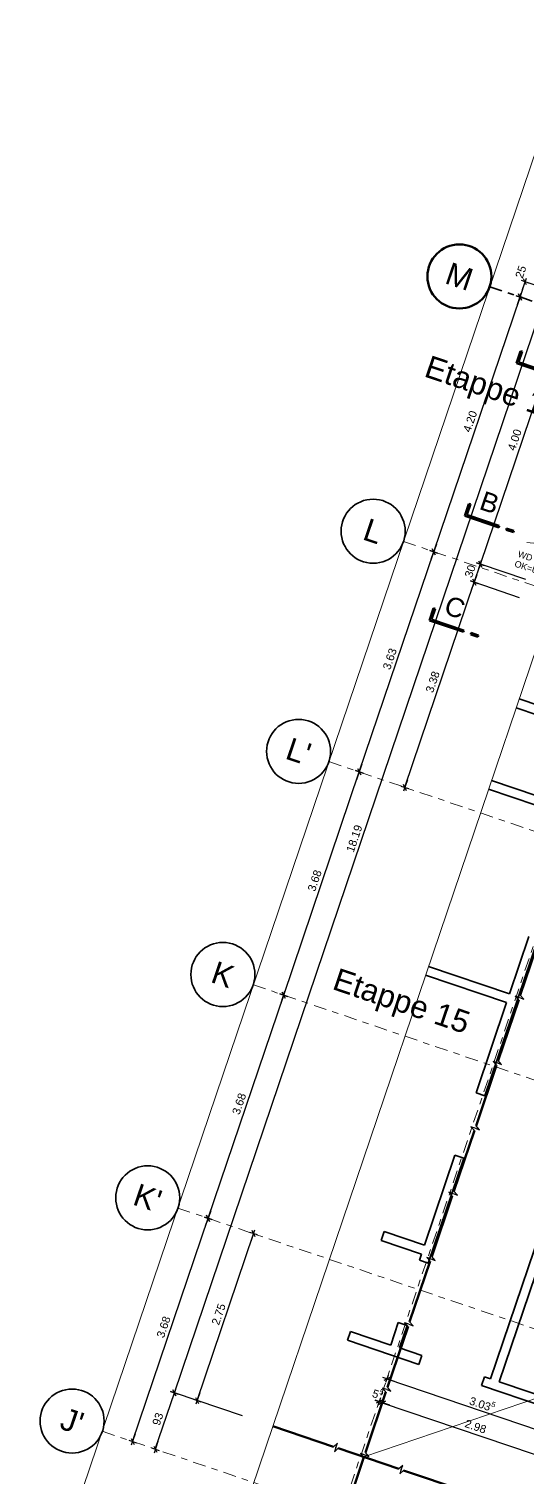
# Model space of a CAD drawing. Header units: metres. Extents: x 2661608 to 2661648.6, y 1209464.3 to 1209501.1.
# Drawn here: x 2661607.96 to 2661615.74, y 1209477.8 to 1209500.42 of the extents above; entities that cross this region are included whole.
import ezdxf

# ---------------------------------------------------------------- set-up
doc = ezdxf.new("R2010")
doc.units = ezdxf.units.M
doc.header["$PDMODE"] = 65
doc.linetypes.add('AUSGEZOGEN', pattern=[0])
doc.linetypes.add('PHANTOM2_S8', pattern=[0.3, 0.2, -0.05, 0, -0.05])
for name, color, linetype, lineweight in [('TB_639', 7, 'AUSGEZOGEN', 25), ('TB_641', 7, 'AUSGEZOGEN', 25), ('TB_643', 7, 'AUSGEZOGEN', 25), ('TB_649', 7, 'AUSGEZOGEN', 25), ('TB_650', 7, 'AUSGEZOGEN', 25), ('TB_651', 7, 'AUSGEZOGEN', 25)]:
    doc.layers.add(name, color=color, linetype=linetype, lineweight=lineweight)
doc.styles.add('ARIAL', font='arial.ttf')
doc.styles.add('MtXpl_Arial', font='arial.ttf')
doc.dimstyles.new('DIMSTYLE_3', dxfattribs={"dimtxt": 0.125, "dimasz": 0.125, "dimexe": 0, "dimexo": 0, "dimgap": 0.0625, "dimtad": 2, "dimdec": 3, "dimrnd": 0.005, "dimzin": 4, "dimdsep": 46, "dimtxsty": 'ARIAL', "dimblk1": 'ALL_ML_STRICH', "dimblk2": 'ALL_ML_STRICH', "dimsah": 1, "dimcen": 0, "dimclrd": 7, "dimclre": 7, "dimclrt": 7, "dimazin": 3, "dimtfac": 1, "dimtdec": 0, "dimtix": 1, "dimtmove": 2, "dimatfit": 3, "dimfxl": 0, "dimlwd": 0, "dimlwe": 25})
doc.dimstyles.new('DIMSTYLE_5', dxfattribs={"dimtxt": 0.125, "dimasz": 0.125, "dimexe": 0, "dimexo": 0, "dimgap": 0.0625, "dimtad": 2, "dimdec": 1, "dimlfac": 100, "dimrnd": 0.5, "dimzin": 4, "dimdsep": 46, "dimtxsty": 'ARIAL', "dimblk1": 'ALL_ML_STRICH', "dimblk2": 'ALL_ML_STRICH', "dimsah": 1, "dimcen": 0, "dimclrd": 7, "dimclre": 7, "dimclrt": 7, "dimazin": 3, "dimtfac": 1, "dimtdec": 0, "dimtix": 1, "dimtmove": 2, "dimatfit": 3, "dimfxl": 0, "dimtvp": 1.2, "dimlwd": 0, "dimlwe": 25})
doc.dimstyles.new('DIMSTYLE_7', dxfattribs={"dimtxt": 0.125, "dimasz": 0.125, "dimexe": 0, "dimexo": 0, "dimgap": 0.0625, "dimtad": 2, "dimrnd": 0.005, "dimzin": 4, "dimdsep": 46, "dimtxsty": 'ARIAL', "dimblk1": 'ALL_ML_STRICH', "dimblk2": 'ALL_ML_STRICH', "dimsah": 1, "dimcen": 0, "dimclrd": 7, "dimclre": 7, "dimclrt": 7, "dimazin": 3, "dimtfac": 1, "dimtdec": 0, "dimtix": 1, "dimtmove": 2, "dimatfit": 3, "dimfxl": 0, "dimlwd": 0, "dimlwe": 25})
doc.dimstyles.new('DIMSTYLE_9', dxfattribs={"dimtxt": 0.125, "dimasz": 0.125, "dimexe": 0, "dimexo": 0, "dimgap": 0.0625, "dimtad": 2, "dimdec": 1, "dimlfac": 100, "dimrnd": 0.5, "dimzin": 4, "dimdsep": 46, "dimtxsty": 'ARIAL', "dimblk1": 'ALL_ML_STRICH', "dimblk2": 'ALL_ML_STRICH', "dimsah": 1, "dimcen": 0, "dimclrd": 7, "dimclre": 7, "dimclrt": 7, "dimazin": 3, "dimtfac": 1, "dimtdec": 0, "dimtix": 1, "dimtmove": 2, "dimatfit": 3, "dimfxl": 0, "dimlwd": 0, "dimlwe": 25})

# ---------------------------------------------------------------- blocks, each defined once
blk = doc.blocks.new('ALL_ML_STRICH')
at = {"color": 0, "linetype": 'ByBlock', "lineweight": -2}
for p, q in [((-1, 0), (0.5, 0)), ((-0.3, -0.3), (0.3, 0.3)), ((0, -0.5), (0, 0.5))]:
    blk.add_line(p, q, dxfattribs=at)
blk = doc.blocks.new('*D23')
at = {"layer": 'DEFPOINTS', "color": 7, "linetype": 'AUSGEZOGEN', "lineweight": 25, "transparency": 16777216}
for p in [(2661617.072, 1209480.276), (2661613.609, 1209479.506), (2661613.551, 1209479.335)]:
    blk.add_point(p, dxfattribs=at)
at = {"layer": 'TB_649', "color": 7, "linetype": 'AUSGEZOGEN', "lineweight": -2, "transparency": 16777216}
for p, q in [((2661613.551, 1209479.335), (2661613.551, 1209479.335)), ((2661613.551, 1209479.335), (2661616.424, 1209478.363)), ((2661616.424, 1209478.363), (2661616.424, 1209478.363))]:
    blk.add_line(p, q, dxfattribs=at)
at = {"layer": 'TB_649', "color": 7, "linetype": 'AUSGEZOGEN', "lineweight": 25, "transparency": 16777216, "xscale": 0.125, "yscale": 0.125, "zscale": 0.125}
for p, rotation in [((2661613.551, 1209479.335), 161.2952432383827), ((2661616.424, 1209478.363), 341.2952432383828)]:
    blk.add_blockref('ALL_ML_STRICH', p, dxfattribs=dict(at, rotation=rotation))
at = {"layer": 'TB_649', "color": 7, "linetype": 'AUSGEZOGEN', "lineweight": 25, "transparency": 16777216, "insert": (2661615.045, 1209478.951), "char_height": 0.125, "width": 0.625, "attachment_point": 5, "rotation": 341.2952, "style": 'ARIAL'}
blk.add_mtext('\\A1;{\\A1;{3.03\\H0.082500;\\S5^ ;}}', dxfattribs=at)
blk = doc.blocks.new('*D102')
at = {"layer": 'DEFPOINTS', "color": 7, "linetype": 'AUSGEZOGEN', "lineweight": 25, "transparency": 16777216}
for p in [(2661610.916, 1209481.79), (2661609.581, 1209478.357), (2661610.142, 1209478.167)]:
    blk.add_point(p, dxfattribs=at)
at = {"layer": 'TB_649', "color": 7, "linetype": 'AUSGEZOGEN', "lineweight": -2, "transparency": 16777216}
for p, q in [((2661609.581, 1209478.357), (2661610.761, 1209481.842)), ((2661610.761, 1209481.842), (2661610.761, 1209481.842)), ((2661609.581, 1209478.357), (2661609.581, 1209478.357))]:
    blk.add_line(p, q, dxfattribs=at)
at = {"layer": 'TB_649', "color": 7, "linetype": 'AUSGEZOGEN', "lineweight": 25, "transparency": 16777216, "xscale": 0.125, "yscale": 0.125, "zscale": 0.125}
for p, rotation in [((2661610.761, 1209481.842), 71.29524323660247), ((2661609.581, 1209478.357), 251.2952432366025)]:
    blk.add_blockref('ALL_ML_STRICH', p, dxfattribs=dict(at, rotation=rotation))
at = {"layer": 'TB_649', "color": 7, "linetype": 'AUSGEZOGEN', "lineweight": 25, "transparency": 16777216, "insert": (2661610.065, 1209480.145), "char_height": 0.125, "width": 0.5, "attachment_point": 5, "rotation": 71.2952, "style": 'ARIAL'}
blk.add_mtext('\\A1;{\\A1;{3.68\\H0.082500;\\S^ ;}}', dxfattribs=at)
blk = doc.blocks.new('*D103')
at = {"layer": 'DEFPOINTS', "color": 7, "linetype": 'AUSGEZOGEN', "lineweight": 25, "transparency": 16777216}
for p in [(2661611.972, 1209485.317), (2661610.761, 1209481.842), (2661610.916, 1209481.79)]:
    blk.add_point(p, dxfattribs=at)
at = {"layer": 'TB_649', "color": 7, "linetype": 'AUSGEZOGEN', "lineweight": -2, "transparency": 16777216}
for p, q in [((2661610.761, 1209481.842), (2661611.941, 1209485.328)), ((2661611.941, 1209485.328), (2661611.941, 1209485.328)), ((2661610.761, 1209481.842), (2661610.761, 1209481.842))]:
    blk.add_line(p, q, dxfattribs=at)
at = {"layer": 'TB_649', "color": 7, "linetype": 'AUSGEZOGEN', "lineweight": 25, "transparency": 16777216, "xscale": 0.125, "yscale": 0.125, "zscale": 0.125}
for p, rotation in [((2661611.941, 1209485.328), 71.29524323660247), ((2661610.761, 1209481.842), 251.2952432366025)]:
    blk.add_blockref('ALL_ML_STRICH', p, dxfattribs=dict(at, rotation=rotation))
at = {"layer": 'TB_649', "color": 7, "linetype": 'AUSGEZOGEN', "lineweight": 25, "transparency": 16777216, "insert": (2661611.245, 1209483.63), "char_height": 0.125, "width": 0.5, "attachment_point": 5, "rotation": 71.2952, "style": 'ARIAL'}
blk.add_mtext('\\A1;{\\A1;{3.68\\H0.082500;\\S^ ;}}', dxfattribs=at)
blk = doc.blocks.new('*D104')
at = {"layer": 'DEFPOINTS', "color": 7, "linetype": 'AUSGEZOGEN', "lineweight": 25, "transparency": 16777216}
for p in [(2661613.082, 1209488.827), (2661611.941, 1209485.328), (2661611.972, 1209485.317)]:
    blk.add_point(p, dxfattribs=at)
at = {"layer": 'TB_649', "color": 7, "linetype": 'AUSGEZOGEN', "lineweight": -2, "transparency": 16777216}
for p, q in [((2661611.941, 1209485.328), (2661613.121, 1209488.814)), ((2661613.121, 1209488.814), (2661613.121, 1209488.814)), ((2661611.941, 1209485.328), (2661611.941, 1209485.328))]:
    blk.add_line(p, q, dxfattribs=at)
at = {"layer": 'TB_649', "color": 7, "linetype": 'AUSGEZOGEN', "lineweight": 25, "transparency": 16777216, "xscale": 0.125, "yscale": 0.125, "zscale": 0.125}
for p, rotation in [((2661613.121, 1209488.814), 71.29524323660247), ((2661611.941, 1209485.328), 251.2952432366025)]:
    blk.add_blockref('ALL_ML_STRICH', p, dxfattribs=dict(at, rotation=rotation))
at = {"layer": 'TB_649', "color": 7, "linetype": 'AUSGEZOGEN', "lineweight": 25, "transparency": 16777216, "insert": (2661612.425, 1209487.116), "char_height": 0.125, "width": 0.5, "attachment_point": 5, "rotation": 71.2952, "style": 'ARIAL'}
blk.add_mtext('\\A1;{\\A1;{3.68\\H0.082500;\\S^ ;}}', dxfattribs=at)
blk = doc.blocks.new('*D105')
at = {"layer": 'DEFPOINTS', "color": 7, "linetype": 'AUSGEZOGEN', "lineweight": 25, "transparency": 16777216}
for p in [(2661614.52, 1209492.173), (2661613.082, 1209488.827), (2661613.121, 1209488.814)]:
    blk.add_point(p, dxfattribs=at)
at = {"layer": 'TB_649', "color": 7, "linetype": 'AUSGEZOGEN', "lineweight": -2, "transparency": 16777216}
for p, q in [((2661613.121, 1209488.814), (2661614.285, 1209492.252)), ((2661614.285, 1209492.252), (2661614.285, 1209492.252)), ((2661613.121, 1209488.814), (2661613.121, 1209488.814))]:
    blk.add_line(p, q, dxfattribs=at)
at = {"layer": 'TB_649', "color": 7, "linetype": 'AUSGEZOGEN', "lineweight": 25, "transparency": 16777216, "xscale": 0.125, "yscale": 0.125, "zscale": 0.125}
for p, rotation in [((2661614.285, 1209492.252), 71.29524323660247), ((2661613.121, 1209488.814), 251.2952432366025)]:
    blk.add_blockref('ALL_ML_STRICH', p, dxfattribs=dict(at, rotation=rotation))
at = {"layer": 'TB_649', "color": 7, "linetype": 'AUSGEZOGEN', "lineweight": 25, "transparency": 16777216, "insert": (2661613.598, 1209490.578), "char_height": 0.125, "width": 0.5, "attachment_point": 5, "rotation": 71.2952, "style": 'ARIAL'}
blk.add_mtext('\\A1;{\\A1;{3.63\\H0.082500;\\S^ ;}}', dxfattribs=at)
blk = doc.blocks.new('*D106')
at = {"layer": 'DEFPOINTS', "color": 7, "linetype": 'AUSGEZOGEN', "lineweight": 25, "transparency": 16777216}
for p in [(2661617.112, 1209495.729), (2661614.285, 1209492.252), (2661614.52, 1209492.173)]:
    blk.add_point(p, dxfattribs=at)
at = {"layer": 'TB_649', "color": 7, "linetype": 'AUSGEZOGEN', "lineweight": -2, "transparency": 16777216}
for p, q in [((2661614.285, 1209492.252), (2661615.632, 1209496.23)), ((2661615.632, 1209496.23), (2661615.632, 1209496.23)), ((2661614.285, 1209492.252), (2661614.285, 1209492.252))]:
    blk.add_line(p, q, dxfattribs=at)
at = {"layer": 'TB_649', "color": 7, "linetype": 'AUSGEZOGEN', "lineweight": 25, "transparency": 16777216, "xscale": 0.125, "yscale": 0.125, "zscale": 0.125}
for p, rotation in [((2661615.632, 1209496.23), 71.29524323660247), ((2661614.285, 1209492.252), 251.2952432366025)]:
    blk.add_blockref('ALL_ML_STRICH', p, dxfattribs=dict(at, rotation=rotation))
at = {"layer": 'TB_649', "color": 7, "linetype": 'AUSGEZOGEN', "lineweight": 25, "transparency": 16777216, "insert": (2661614.853, 1209494.287), "char_height": 0.125, "width": 0.5, "attachment_point": 5, "rotation": 71.2952, "style": 'ARIAL'}
blk.add_mtext('\\A1;{\\A1;{4.20\\H0.082500;\\S^ ;}}', dxfattribs=at)
blk = doc.blocks.new('*D107')
at = {"layer": 'DEFPOINTS', "color": 7, "linetype": 'AUSGEZOGEN', "lineweight": 25, "transparency": 16777216}
for p in [(2661615.632, 1209496.23), (2661617.607, 1209495.826), (2661617.112, 1209495.729)]:
    blk.add_point(p, dxfattribs=at)
at = {"layer": 'TB_649', "color": 7, "linetype": 'AUSGEZOGEN', "lineweight": -2, "transparency": 16777216}
for p, q in [((2661615.632, 1209496.23), (2661615.712, 1209496.467)), ((2661617.133, 1209495.986), (2661615.712, 1209496.467)), ((2661615.632, 1209496.23), (2661615.632, 1209496.23))]:
    blk.add_line(p, q, dxfattribs=at)
at = {"layer": 'TB_649', "color": 7, "linetype": 'AUSGEZOGEN', "lineweight": 25, "transparency": 16777216, "xscale": 0.125, "yscale": 0.125, "zscale": 0.125}
for p, rotation in [((2661615.712, 1209496.467), 71.29524323660247), ((2661615.632, 1209496.23), 251.2952432366025)]:
    blk.add_blockref('ALL_ML_STRICH', p, dxfattribs=dict(at, rotation=rotation))
at = {"layer": 'TB_649', "color": 7, "linetype": 'AUSGEZOGEN', "lineweight": 25, "transparency": 16777216, "insert": (2661615.644, 1209496.622), "char_height": 0.125, "width": 0.5, "attachment_point": 5, "rotation": 71.2952, "style": 'ARIAL'}
blk.add_mtext('\\A1;{\\A1;{25\\H0.082500;\\S^ ;}}', dxfattribs=at)
blk = doc.blocks.new('*D108')
at = {"layer": 'DEFPOINTS', "color": 7, "linetype": 'AUSGEZOGEN', "lineweight": 25, "transparency": 16777216}
for p in [(2661611.773, 1209478.596), (2661609.936, 1209478.236), (2661610.975, 1209477.885)]:
    blk.add_point(p, dxfattribs=at)
at = {"layer": 'TB_649', "color": 7, "linetype": 'AUSGEZOGEN', "lineweight": -2, "transparency": 16777216}
for p, q in [((2661609.936, 1209478.236), (2661610.234, 1209479.117)), ((2661611.3, 1209478.757), (2661610.234, 1209479.117)), ((2661609.936, 1209478.236), (2661609.936, 1209478.236))]:
    blk.add_line(p, q, dxfattribs=at)
at = {"layer": 'TB_649', "color": 7, "linetype": 'AUSGEZOGEN', "lineweight": 25, "transparency": 16777216, "xscale": 0.125, "yscale": 0.125, "zscale": 0.125}
for p, rotation in [((2661610.234, 1209479.117), 71.29524324225345), ((2661609.936, 1209478.236), 251.2952432422534)]:
    blk.add_blockref('ALL_ML_STRICH', p, dxfattribs=dict(at, rotation=rotation))
at = {"layer": 'TB_649', "color": 7, "linetype": 'AUSGEZOGEN', "lineweight": 25, "transparency": 16777216, "insert": (2661609.975, 1209478.708), "char_height": 0.125, "width": 0.5, "attachment_point": 5, "rotation": 71.2952, "style": 'ARIAL'}
blk.add_mtext('\\A1;{\\A1;{93\\H0.082500;\\S^ ;}}', dxfattribs=at)
blk = doc.blocks.new('*D109')
at = {"layer": 'DEFPOINTS', "color": 7, "linetype": 'AUSGEZOGEN', "lineweight": 25, "transparency": 16777216}
for p in [(2661617.607, 1209495.826), (2661610.234, 1209479.117), (2661611.773, 1209478.596)]:
    blk.add_point(p, dxfattribs=at)
at = {"layer": 'TB_649', "color": 7, "linetype": 'AUSGEZOGEN', "lineweight": -2, "transparency": 16777216}
for p, q in [((2661610.234, 1209479.117), (2661616.068, 1209496.347)), ((2661616.068, 1209496.347), (2661616.068, 1209496.347)), ((2661611.3, 1209478.757), (2661610.234, 1209479.117))]:
    blk.add_line(p, q, dxfattribs=at)
at = {"layer": 'TB_649', "color": 7, "linetype": 'AUSGEZOGEN', "lineweight": 25, "transparency": 16777216, "xscale": 0.125, "yscale": 0.125, "zscale": 0.125}
for p, rotation in [((2661616.068, 1209496.347), 71.29524324225345), ((2661610.234, 1209479.117), 251.2952432422534)]:
    blk.add_blockref('ALL_ML_STRICH', p, dxfattribs=dict(at, rotation=rotation))
at = {"layer": 'TB_649', "color": 7, "linetype": 'AUSGEZOGEN', "lineweight": 25, "transparency": 16777216, "insert": (2661613.044, 1209487.773), "char_height": 0.125, "width": 0.625, "attachment_point": 5, "rotation": 71.2952, "style": 'ARIAL'}
blk.add_mtext('\\A1;{\\A1;{18.19\\H0.082500;\\S^ ;}}', dxfattribs=at)
blk = doc.blocks.new('*D110')
at = {"layer": 'DEFPOINTS', "color": 7, "linetype": 'AUSGEZOGEN', "lineweight": 25, "transparency": 16777216}
for p in [(2661616.1, 1209491.374), (2661613.82, 1209488.577), (2661613.832, 1209488.573)]:
    blk.add_point(p, dxfattribs=at)
at = {"layer": 'TB_649', "color": 7, "linetype": 'AUSGEZOGEN', "lineweight": -2, "transparency": 16777216}
for p, q in [((2661613.832, 1209488.573), (2661614.916, 1209491.775)), ((2661615.626, 1209491.534), (2661614.916, 1209491.775)), ((2661613.832, 1209488.573), (2661613.832, 1209488.573))]:
    blk.add_line(p, q, dxfattribs=at)
at = {"layer": 'TB_649', "color": 7, "linetype": 'AUSGEZOGEN', "lineweight": 25, "transparency": 16777216, "xscale": 0.125, "yscale": 0.125, "zscale": 0.125}
for p, rotation in [((2661614.916, 1209491.775), 71.29524323813092), ((2661613.832, 1209488.573), 251.2952432381309)]:
    blk.add_blockref('ALL_ML_STRICH', p, dxfattribs=dict(at, rotation=rotation))
at = {"layer": 'TB_649', "color": 7, "linetype": 'AUSGEZOGEN', "lineweight": 25, "transparency": 16777216, "insert": (2661614.268, 1209490.219), "char_height": 0.125, "width": 0.5, "attachment_point": 5, "rotation": 71.2952, "style": 'ARIAL'}
blk.add_mtext('\\A1;{\\A1;{3.38\\H0.082500;\\S^ ;}}', dxfattribs=at)
blk = doc.blocks.new('*D111')
at = {"layer": 'DEFPOINTS', "color": 7, "linetype": 'AUSGEZOGEN', "lineweight": 25, "transparency": 16777216}
for p in [(2661614.916, 1209491.775), (2661616.196, 1209491.658), (2661616.1, 1209491.374)]:
    blk.add_point(p, dxfattribs=at)
at = {"layer": 'TB_649', "color": 7, "linetype": 'AUSGEZOGEN', "lineweight": -2, "transparency": 16777216}
for p, q in [((2661614.916, 1209491.775), (2661615.012, 1209492.059)), ((2661615.722, 1209491.818), (2661615.012, 1209492.059)), ((2661615.626, 1209491.534), (2661614.916, 1209491.775))]:
    blk.add_line(p, q, dxfattribs=at)
at = {"layer": 'TB_649', "color": 7, "linetype": 'AUSGEZOGEN', "lineweight": 25, "transparency": 16777216, "xscale": 0.125, "yscale": 0.125, "zscale": 0.125}
for p, rotation in [((2661615.012, 1209492.059), 71.29524323813092), ((2661614.916, 1209491.775), 251.2952432381309)]:
    blk.add_blockref('ALL_ML_STRICH', p, dxfattribs=dict(at, rotation=rotation))
at = {"layer": 'TB_649', "color": 7, "linetype": 'AUSGEZOGEN', "lineweight": 25, "transparency": 16777216, "insert": (2661614.853, 1209491.948), "char_height": 0.125, "width": 0.5, "attachment_point": 5, "rotation": 71.2952, "style": 'ARIAL'}
blk.add_mtext('\\A1;{\\A1;{30\\H0.082500;\\S^ ;}}', dxfattribs=at)
blk = doc.blocks.new('*D112')
at = {"layer": 'DEFPOINTS', "color": 7, "linetype": 'AUSGEZOGEN', "lineweight": 25, "transparency": 16777216}
for p in [(2661617.479, 1209495.447), (2661615.012, 1209492.059), (2661616.196, 1209491.658)]:
    blk.add_point(p, dxfattribs=at)
at = {"layer": 'TB_649', "color": 7, "linetype": 'AUSGEZOGEN', "lineweight": -2, "transparency": 16777216}
for p, q in [((2661615.012, 1209492.059), (2661616.295, 1209495.848)), ((2661617.005, 1209495.607), (2661616.295, 1209495.848)), ((2661615.722, 1209491.818), (2661615.012, 1209492.059))]:
    blk.add_line(p, q, dxfattribs=at)
at = {"layer": 'TB_649', "color": 7, "linetype": 'AUSGEZOGEN', "lineweight": 25, "transparency": 16777216, "xscale": 0.125, "yscale": 0.125, "zscale": 0.125}
for p, rotation in [((2661616.295, 1209495.848), 71.29524323813092), ((2661615.012, 1209492.059), 251.2952432381309)]:
    blk.add_blockref('ALL_ML_STRICH', p, dxfattribs=dict(at, rotation=rotation))
at = {"layer": 'TB_649', "color": 7, "linetype": 'AUSGEZOGEN', "lineweight": 25, "transparency": 16777216, "insert": (2661615.548, 1209493.999), "char_height": 0.125, "width": 0.5, "attachment_point": 5, "rotation": 71.2952, "style": 'ARIAL'}
blk.add_mtext('\\A1;{\\A1;{4.00\\H0.082500;\\S^ ;}}', dxfattribs=at)
blk = doc.blocks.new('*D114')
at = {"layer": 'DEFPOINTS', "color": 7, "linetype": 'AUSGEZOGEN', "lineweight": 25, "transparency": 16777216}
for p in [(2661611.979, 1209481.43), (2661610.589, 1209478.997), (2661612.247, 1209478.436)]:
    blk.add_point(p, dxfattribs=at)
at = {"layer": 'TB_649', "color": 7, "linetype": 'AUSGEZOGEN', "lineweight": -2, "transparency": 16777216}
for p, q in [((2661610.589, 1209478.997), (2661611.471, 1209481.602)), ((2661611.471, 1209481.602), (2661611.471, 1209481.602)), ((2661610.589, 1209478.997), (2661610.589, 1209478.997))]:
    blk.add_line(p, q, dxfattribs=at)
at = {"layer": 'TB_649', "color": 7, "linetype": 'AUSGEZOGEN', "lineweight": 25, "transparency": 16777216, "xscale": 0.125, "yscale": 0.125, "zscale": 0.125}
for p, rotation in [((2661611.471, 1209481.602), 71.29524323469141), ((2661610.589, 1209478.997), 251.2952432346915)]:
    blk.add_blockref('ALL_ML_STRICH', p, dxfattribs=dict(at, rotation=rotation))
at = {"layer": 'TB_649', "color": 7, "linetype": 'AUSGEZOGEN', "lineweight": 25, "transparency": 16777216, "insert": (2661610.925, 1209480.344), "char_height": 0.125, "width": 0.5, "attachment_point": 5, "rotation": 71.2952, "style": 'ARIAL'}
blk.add_mtext('\\A1;{\\A1;{2.75\\H0.082500;\\S^ ;}}', dxfattribs=at)
blk = doc.blocks.new('*D125')
at = {"layer": 'DEFPOINTS', "color": 7, "linetype": 'AUSGEZOGEN', "lineweight": 25, "transparency": 16777216}
for p in [(2661613.591, 1209479.454), (2661613.642, 1209479.437), (2661613.431, 1209478.98)]:
    blk.add_point(p, dxfattribs=at)
at = {"layer": 'TB_649', "color": 7, "linetype": 'AUSGEZOGEN', "lineweight": -2, "transparency": 16777216}
for p, q in [((2661613.431, 1209478.98), (2661613.431, 1209478.98)), ((2661613.431, 1209478.98), (2661613.481, 1209478.963)), ((2661613.481, 1209478.963), (2661613.481, 1209478.963))]:
    blk.add_line(p, q, dxfattribs=at)
at = {"layer": 'TB_649', "color": 7, "linetype": 'AUSGEZOGEN', "lineweight": 25, "transparency": 16777216, "xscale": 0.125, "yscale": 0.125, "zscale": 0.125}
for p, rotation in [((2661613.481, 1209478.963), 341.2952431311741), ((2661613.431, 1209478.98), 161.2952431311741)]:
    blk.add_blockref('ALL_ML_STRICH', p, dxfattribs=dict(at, rotation=rotation))
at = {"layer": 'TB_649', "color": 7, "linetype": 'AUSGEZOGEN', "lineweight": 25, "transparency": 16777216, "insert": (2661613.413, 1209479.107), "char_height": 0.125, "width": 0.375, "attachment_point": 5, "rotation": 341.2952, "style": 'ARIAL'}
blk.add_mtext('\\A1;{\\A1;{5\\H0.082500;\\S5^ ;}}', dxfattribs=at)
blk = doc.blocks.new('*D126')
at = {"layer": 'DEFPOINTS', "color": 7, "linetype": 'AUSGEZOGEN', "lineweight": 25, "transparency": 16777216}
for p in [(2661617.072, 1209480.276), (2661613.642, 1209479.437), (2661613.481, 1209478.963)]:
    blk.add_point(p, dxfattribs=at)
at = {"layer": 'TB_649', "color": 7, "linetype": 'AUSGEZOGEN', "lineweight": -2, "transparency": 16777216}
for p, q in [((2661616.771, 1209479.387), (2661616.304, 1209478.008)), ((2661613.481, 1209478.963), (2661613.481, 1209478.963)), ((2661613.481, 1209478.963), (2661616.304, 1209478.008))]:
    blk.add_line(p, q, dxfattribs=at)
at = {"layer": 'TB_649', "color": 7, "linetype": 'AUSGEZOGEN', "lineweight": 25, "transparency": 16777216, "xscale": 0.125, "yscale": 0.125, "zscale": 0.125}
for p, rotation in [((2661613.481, 1209478.963), 161.2952431311741), ((2661616.304, 1209478.008), 341.2952431311741)]:
    blk.add_blockref('ALL_ML_STRICH', p, dxfattribs=dict(at, rotation=rotation))
at = {"layer": 'TB_649', "color": 7, "linetype": 'AUSGEZOGEN', "lineweight": 25, "transparency": 16777216, "insert": (2661614.938, 1209478.591), "char_height": 0.125, "width": 0.5, "attachment_point": 5, "rotation": 341.2952, "style": 'ARIAL'}
blk.add_mtext('\\A1;{\\A1;{2.98\\H0.082500;\\S^ ;}}', dxfattribs=at)

msp = doc.modelspace()

# ---------------------------------------------------------------- linework, layer by layer
at = {"layer": 'TB_639', "color": 191, "linetype": 'AUSGEZOGEN', "lineweight": 13, "transparency": 33554687}
msp.add_line((2661611.1321, 1209476.7019), (2661618.0879, 1209497.2463), dxfattribs=at)
at = {"layer": 'TB_641', "color": 7, "linetype": 'AUSGEZOGEN', "lineweight": 35, "transparency": 33554687}
for p, q in [((2661616.8831, 1209489.5249), (2661615.6186, 1209489.953)), ((2661615.5721, 1209489.8157), (2661616.8366, 1209489.3875)), ((2661615.1407, 1209488.5417), (2661616.4052, 1209488.1136)), ((2661618.345, 1209488.7132), (2661615.1701, 1209479.3361)), ((2661616.4517, 1209488.2509), (2661615.1872, 1209488.679)), ((2661615.3075, 1209479.2896), (2661618.4823, 1209488.6667)), ((2661615.0834, 1209483.7574), (2661615.9092, 1209486.1964)), ((2661615.7719, 1209486.2429), (2661615.4688, 1209485.3478)), ((2661615.4223, 1209485.2105), (2661614.1578, 1209485.6386)), ((2661614.2043, 1209485.7759), (2661615.4688, 1209485.3478)), ((2661615.4223, 1209485.2105), (2661614.9461, 1209483.8039)), ((2661615.0834, 1209483.7574), (2661614.9461, 1209483.8039)), ((2661614.6158, 1209482.8283), (2661614.1395, 1209481.4217)), ((2661614.1983, 1209481.1432), (2661614.7531, 1209482.7818)), ((2661614.7531, 1209482.7818), (2661614.6158, 1209482.8283)), ((2661613.5097, 1209481.635), (2661613.4632, 1209481.4976)), ((2661614.1395, 1209481.4217), (2661613.5097, 1209481.635)), ((2661613.4632, 1209481.4976), (2661614.093, 1209481.2844)), ((2661614.093, 1209481.2844), (2661614.061, 1209481.1897)), ((2661614.1983, 1209481.1432), (2661614.061, 1209481.1897)), ((2661613.7307, 1209480.2141), (2661613.612, 1209479.8636)), ((2661613.868, 1209480.1676), (2661613.7307, 1209480.2141)), ((2661612.9356, 1209479.9395), (2661612.9821, 1209480.0769)), ((2661613.612, 1209479.8636), (2661612.9821, 1209480.0769)), ((2661613.7494, 1209479.8171), (2661613.868, 1209480.1676)), ((2661612.9356, 1209479.9395), (2661614.0533, 1209479.5611)), ((2661614.0998, 1209479.6984), (2661613.7494, 1209479.8171)), ((2661614.0533, 1209479.5611), (2661614.0998, 1209479.6984)), ((2661615.0289, 1209479.2308), (2661615.0754, 1209479.3681)), ((2661615.1701, 1209479.3361), (2661615.0754, 1209479.3681)), ((2661621.8004, 1209477.0912), (2661615.3075, 1209479.2896)), ((2661615.0289, 1209479.2308), (2661615.1236, 1209479.1987)), ((2661615.1236, 1209479.1987), (2661615.261, 1209479.1522)), ((2661615.261, 1209479.1522), (2661626.9374, 1209475.1989))]:
    msp.add_line(p, q, dxfattribs=at)
at = {"layer": 'TB_643', "color": 191, "linetype": 'AUSGEZOGEN', "lineweight": 13, "transparency": 33554687}
msp.add_line((2661607.9624, 1209475.1357), (2661616.5217, 1209500.416), dxfattribs=at)
at = {"layer": 'TB_643', "color": 7, "linetype": 'PHANTOM2_S8', "lineweight": 18, "transparency": 33554687}
for p, q in [((2661611.7006, 1209473.87), (2661620.5806, 1209500.0975)), ((2661613.8118, 1209492.4123), (2661645.8408, 1209481.5681)), ((2661612.6477, 1209488.974), (2661644.6767, 1209478.1298)), ((2661611.4676, 1209485.4884), (2661643.4966, 1209474.6442)), ((2661610.2874, 1209482.0027), (2661642.3164, 1209471.1585)), ((2661609.1073, 1209478.5171), (2661641.1363, 1209467.6729))]:
    msp.add_line(p, q, dxfattribs=at)
at = {"layer": 'TB_643', "color": 7, "linetype": 'PHANTOM2_S8', "lineweight": 35, "transparency": 33554687}
msp.add_line((2661615.1587, 1209496.3905), (2661647.1877, 1209485.5463), dxfattribs=at)
at = {"layer": 'TB_643', "color": 7, "linetype": 'AUSGEZOGEN', "lineweight": 50, "transparency": 33554687}
msp.add_circle((2661614.6851, 1209496.5508), 0.5, dxfattribs=at)
at = {"layer": 'TB_643', "color": 7, "linetype": 'AUSGEZOGEN', "lineweight": 35, "transparency": 33554687}
for centre in [(2661613.3382, 1209492.5726), (2661612.1741, 1209489.1344), (2661610.9909, 1209485.6498), (2661609.8169, 1209482.162), (2661608.6368, 1209478.6764)]:
    msp.add_circle(centre, 0.5, dxfattribs=at)
at = {"layer": 'TB_649', "color": 7, "linetype": 'AUSGEZOGEN', "lineweight": 50, "transparency": 33554687}
for p, q in [((2661615.641, 1209495.3846), (2661615.5768, 1209495.1951)), ((2661615.6637, 1209495.3769), (2661615.6072, 1209495.2102)), ((2661615.641, 1209495.3846), (2661615.6637, 1209495.3769)), ((2661615.5768, 1209495.1951), (2661616.1072, 1209495.0155)), ((2661615.6072, 1209495.2102), (2661616.1149, 1209495.0383)), ((2661614.8341, 1209493.0016), (2661614.77, 1209492.8121)), ((2661614.8569, 1209492.9939), (2661614.8004, 1209492.8272)), ((2661614.8341, 1209493.0016), (2661614.8569, 1209492.9939)), ((2661614.77, 1209492.8121), (2661615.3004, 1209492.6325)), ((2661614.8004, 1209492.8272), (2661615.3081, 1209492.6553)), ((2661615.3081, 1209492.6553), (2661615.3004, 1209492.6325)), ((2661615.4141, 1209492.5941), (2661615.4218, 1209492.6168)), ((2661615.4218, 1209492.6168), (2661615.5354, 1209492.5783)), ((2661615.4141, 1209492.5941), (2661615.5277, 1209492.5556)), ((2661615.5354, 1209492.5783), (2661615.5277, 1209492.5556)), ((2661614.2813, 1209491.3688), (2661614.2172, 1209491.1794)), ((2661614.3041, 1209491.3611), (2661614.2476, 1209491.1944)), ((2661614.2813, 1209491.3688), (2661614.3041, 1209491.3611)), ((2661614.2172, 1209491.1794), (2661614.7476, 1209490.9998)), ((2661614.2476, 1209491.1944), (2661614.7553, 1209491.0225)), ((2661614.7553, 1209491.0225), (2661614.7476, 1209490.9998)), ((2661614.8613, 1209490.9613), (2661614.869, 1209490.984)), ((2661614.8613, 1209490.9613), (2661614.9749, 1209490.9228)), ((2661614.869, 1209490.984), (2661614.9826, 1209490.9455)), ((2661614.9826, 1209490.9455), (2661614.9749, 1209490.9228))]:
    msp.add_line(p, q, dxfattribs=at)
at = {"layer": 'TB_649', "color": 7, "linetype": 'AUSGEZOGEN', "lineweight": 18, "transparency": 33554687}
for p, q in [((2661615.7361, 1209492.3978), (2661619.4674, 1209492.0283)), ((2661613.1943, 1209478.1152), (2661641.4364, 1209487.7575))]:
    msp.add_line(p, q, dxfattribs=at)
at = {"layer": 'TB_650', "color": 1, "linetype": 'AUSGEZOGEN', "lineweight": 70, "transparency": 33554687}
for p, q in [((2661615.6355, 1209485.3256), (2661615.9562, 1209486.2728)), ((2661615.29, 1209484.3053), (2661615.6107, 1209485.2524)), ((2661614.9446, 1209483.2849), (2661615.2653, 1209484.2321)), ((2661614.5991, 1209482.2645), (2661614.9198, 1209483.2117)), ((2661614.2536, 1209481.2441), (2661614.5743, 1209482.1913)), ((2661613.9082, 1209480.2238), (2661614.2288, 1209481.1709)), ((2661613.5627, 1209479.2034), (2661613.8834, 1209480.1506)), ((2661613.2172, 1209478.183), (2661613.5379, 1209479.1302)), ((2661611.7735, 1209478.5962), (2661612.7207, 1209478.2755)), ((2661612.7939, 1209478.2508), (2661613.7411, 1209477.9301)), ((2661612.8717, 1209477.1626), (2661613.1924, 1209478.1098)), ((2661613.8143, 1209477.9053), (2661614.7615, 1209477.5846))]:
    msp.add_line(p, q, dxfattribs=at)
at = {"layer": 'TB_650', "color": 1, "linetype": 'AUSGEZOGEN', "lineweight": 25, "transparency": 33554687}
for p, q in [((2661615.6231, 1209485.289), (2661615.5568, 1209485.3115)), ((2661615.5568, 1209485.3115), (2661615.6107, 1209485.2524)), ((2661615.6231, 1209485.289), (2661615.6894, 1209485.2666)), ((2661615.6894, 1209485.2666), (2661615.6355, 1209485.3256)), ((2661615.2777, 1209484.2687), (2661615.2113, 1209484.2911)), ((2661615.2113, 1209484.2911), (2661615.2653, 1209484.2321)), ((2661615.2777, 1209484.2687), (2661615.344, 1209484.2462)), ((2661615.344, 1209484.2462), (2661615.29, 1209484.3053)), ((2661614.9322, 1209483.2483), (2661614.8659, 1209483.2707)), ((2661614.8659, 1209483.2707), (2661614.9198, 1209483.2117)), ((2661614.9322, 1209483.2483), (2661614.9985, 1209483.2258)), ((2661614.9985, 1209483.2258), (2661614.9446, 1209483.2849)), ((2661614.5867, 1209482.2279), (2661614.5204, 1209482.2504)), ((2661614.5204, 1209482.2504), (2661614.5743, 1209482.1913)), ((2661614.5867, 1209482.2279), (2661614.653, 1209482.2055)), ((2661614.653, 1209482.2055), (2661614.5991, 1209482.2645)), ((2661614.2412, 1209481.2075), (2661614.1749, 1209481.23)), ((2661614.1749, 1209481.23), (2661614.2288, 1209481.1709)), ((2661614.2412, 1209481.2075), (2661614.3075, 1209481.1851)), ((2661614.3075, 1209481.1851), (2661614.2536, 1209481.2441)), ((2661613.8958, 1209480.1872), (2661613.8295, 1209480.2096)), ((2661613.8295, 1209480.2096), (2661613.8834, 1209480.1506)), ((2661613.8958, 1209480.1872), (2661613.9621, 1209480.1647)), ((2661613.9621, 1209480.1647), (2661613.9082, 1209480.2238)), ((2661613.5503, 1209479.1668), (2661613.484, 1209479.1892)), ((2661613.484, 1209479.1892), (2661613.5379, 1209479.1302)), ((2661613.5503, 1209479.1668), (2661613.6166, 1209479.1443)), ((2661613.6166, 1209479.1443), (2661613.5627, 1209479.2034)), ((2661612.7797, 1209478.3295), (2661612.7207, 1209478.2755)), ((2661612.7573, 1209478.2632), (2661612.7349, 1209478.1968)), ((2661612.7349, 1209478.1968), (2661612.7939, 1209478.2508)), ((2661612.7573, 1209478.2632), (2661612.7797, 1209478.3295)), ((2661613.2048, 1209478.1464), (2661613.1385, 1209478.1689)), ((2661613.1385, 1209478.1689), (2661613.1924, 1209478.1098)), ((2661613.2048, 1209478.1464), (2661613.2711, 1209478.124)), ((2661613.2711, 1209478.124), (2661613.2172, 1209478.183)), ((2661613.8001, 1209477.984), (2661613.7411, 1209477.9301)), ((2661613.7777, 1209477.9177), (2661613.7552, 1209477.8514)), ((2661613.7777, 1209477.9177), (2661613.8001, 1209477.984)), ((2661613.7552, 1209477.8514), (2661613.8143, 1209477.9053))]:
    msp.add_line(p, q, dxfattribs=at)

# ---------------------------------------------------------------- texts
at = {"layer": 'TB_643', "color": 7, "style": 'MtXpl_Arial', "width": 0.99}
for s, p in [('M', (2661614.4381, 1209496.4497)), ('L', (2661613.1546, 1209492.4501)), ("L'", (2661611.9467, 1209489.0266)), ('K', (2661610.7818, 1209485.5358)), ("K'", (2661609.5641, 1209482.0629)), ("J'", (2661608.4223, 1209478.5643))]:
    msp.add_text(s, height=0.35, rotation=-18.70476, dxfattribs=at).set_placement(p)
at = {"layer": 'TB_649', "color": 7, "style": 'MtXpl_Arial', "width": 0.99}
for s, p in [('B', (2661614.9781, 1209492.9232)), ('C', (2661614.4253, 1209491.2904))]:
    msp.add_text(s, height=0.3, rotation=-18.70476, dxfattribs=at).set_placement(p)
at = {"layer": 'TB_650', "color": 7, "style": 'MtXpl_Arial', "width": 0.99}
for s, p in [('Etappe', (2661614.1167, 1209494.9948)), ('13.2', (2661615.6973, 1209494.4596)), ('Etappe', (2661612.682, 1209485.4266)), ('15', (2661614.2626, 1209484.8915))]:
    msp.add_text(s, height=0.35, rotation=-18.70476, dxfattribs=at).set_placement(p)
at = {"layer": 'TB_651', "color": 7, "style": 'MtXpl_Arial'}
for s, p in [('WD', (2661615.5872, 1209492.1767)), ('OK=UKD', (2661615.5357, 1209492.0245))]:
    msp.add_text(s, height=0.1, rotation=-18.70476, dxfattribs=at).set_placement(p)

# ---------------------------------------------------------------- dimensions: what is measured, and where the dimension line sits
at = {"layer": 'TB_649', "color": 7, "linetype": 'AUSGEZOGEN', "lineweight": 25, "transparency": 33554687}
for base, p1, p2, angle, dimstyle, picture, middle in [((2661615.7125, 1209496.4669), (2661615.6323, 1209496.2301), (2661617.1333, 1209495.9859), 71.29524, 'DIMSTYLE_5', '*D107', (2661615.644, 1209496.6221)), ((2661616.0677, 1209496.3467), (2661611.2999, 1209478.7566), (2661616.0677, 1209496.3467), 71.29524, 'DIMSTYLE_7', '*D109', (2661613.0437, 1209487.7727)), ((2661615.6323, 1209496.2301), (2661614.2854, 1209492.252), (2661615.6323, 1209496.2301), 71.29524, 'DIMSTYLE_7', '*D106', (2661614.8533, 1209494.2866)), ((2661616.2946, 1209495.8475), (2661615.7222, 1209491.8183), (2661617.005, 1209495.607), 71.29524, 'DIMSTYLE_7', '*D112', (2661615.5476, 1209493.9987)), ((2661614.2854, 1209492.252), (2661613.1213, 1209488.8137), (2661614.2854, 1209492.252), 71.29524, 'DIMSTYLE_7', '*D105', (2661613.5976, 1209490.5782)), ((2661615.0118, 1209492.0588), (2661615.626, 1209491.5341), (2661615.7222, 1209491.8183), 71.29524, 'DIMSTYLE_5', '*D111', (2661614.8533, 1209491.9484)), ((2661614.9156, 1209491.7746), (2661613.8317, 1209488.5732), (2661615.626, 1209491.5341), 71.29524, 'DIMSTYLE_7', '*D110', (2661614.2679, 1209490.2191)), ((2661613.1213, 1209488.8137), (2661611.9412, 1209485.328), (2661613.1213, 1209488.8137), 71.29524, 'DIMSTYLE_7', '*D104', (2661612.4254, 1209487.1161)), ((2661611.9412, 1209485.328), (2661610.761, 1209481.8424), (2661611.9412, 1209485.328), 71.29524, 'DIMSTYLE_7', '*D103', (2661611.2453, 1209483.6304)), ((2661610.761, 1209481.8424), (2661609.5809, 1209478.3568), (2661610.761, 1209481.8424), 71.29524, 'DIMSTYLE_7', '*D102', (2661610.0651, 1209480.1448)), ((2661611.4714, 1209481.6019), (2661610.5895, 1209478.9971), (2661611.4714, 1209481.6019), 71.29524, 'DIMSTYLE_7', '*D114', (2661610.9246, 1209480.3444)), ((2661616.304, 1209478.0075), (2661613.4813, 1209478.9632), (2661616.7709, 1209479.3868), 341.29524, 'DIMSTYLE_7', '*D126', (2661614.9378, 1209478.5911)), ((2661616.4242, 1209478.3627), (2661613.5511, 1209479.3355), (2661616.4242, 1209478.3627), 341.29524, 'DIMSTYLE_3', '*D23', (2661615.0451, 1209478.9508)), ((2661613.4813, 1209478.9632), (2661613.4308, 1209478.9803), (2661613.4813, 1209478.9632), 341.29524, 'DIMSTYLE_5', '*D125', (2661613.4132, 1209479.1073)), ((2661610.2343, 1209479.1174), (2661609.9361, 1209478.2365), (2661611.2999, 1209478.7566), 71.29524, 'DIMSTYLE_9', '*D108', (2661609.9747, 1209478.7084))]:
    dim = msp.add_linear_dim(base=base, p1=p1, p2=p2, angle=angle, dimstyle=dimstyle, override={"dimpost": '<>', "dimclrd": 7, "dimclre": 7, "dimclrt": 7, "dimlwd": 0, "dimlwe": 25}, dxfattribs=at)
    dim.commit()
    dim.dimension.update_dxf_attribs({"geometry": picture, "text_midpoint": middle, "dimtype": 160})

doc.saveas('drawing.dxf')
